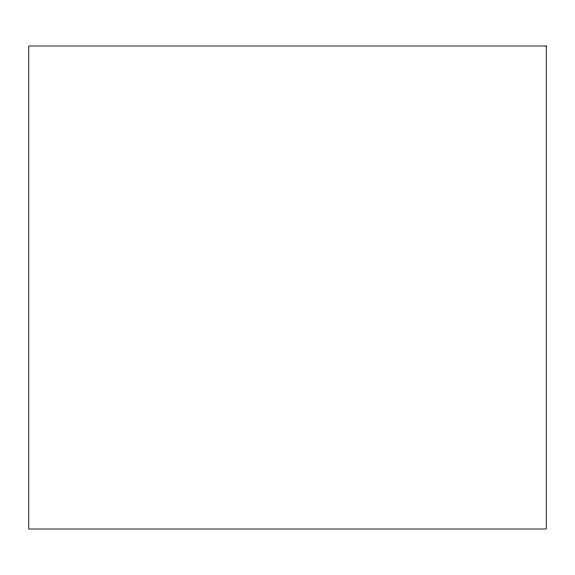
<?xml version="1.0" encoding="UTF-8"?>
<svg xmlns="http://www.w3.org/2000/svg" width="575" height="575" viewBox="0 0 575 575"><rect width="100%" height="100%" fill="white"/><g stroke="black" fill="none" stroke-linecap="round" stroke-linejoin="round"><path stroke-width="0.86" d="M546.25 46L28.75 46L28.75 529L546.25 529L546.25 46"/></g></svg>
